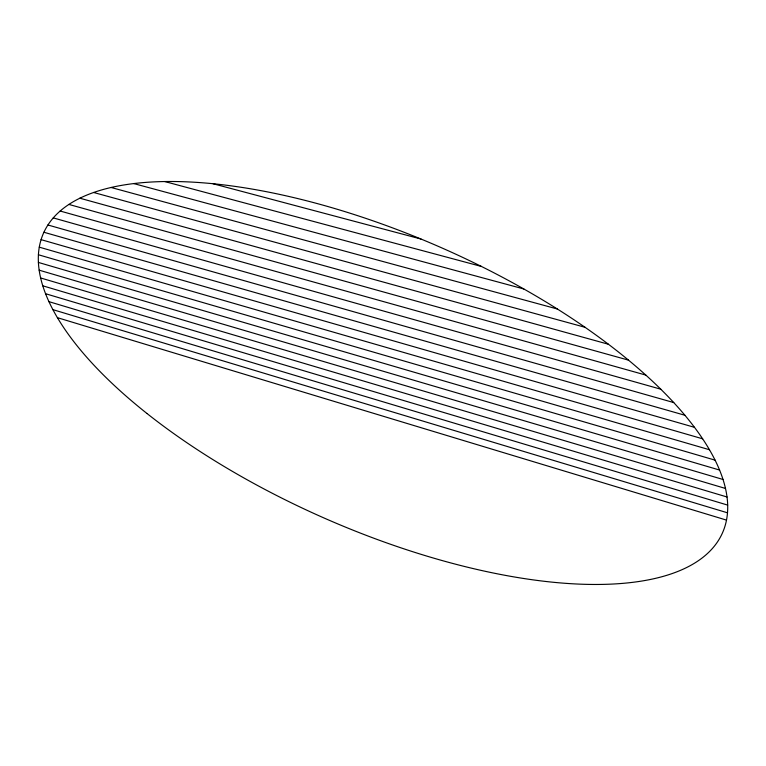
<?xml version="1.0" encoding="UTF-8"?>
<svg xmlns="http://www.w3.org/2000/svg" width="766" height="766" viewBox="0 0 766 766"><rect width="100%" height="100%" fill="white"/><g stroke="black" fill="none" stroke-linecap="round" stroke-linejoin="round"><path stroke-width="1.15" d="M212.977 183.716L421.003 239.03M164.7 181.532L481.421 266.453M133.744 183.562L523.848 288.983M111.08 187.479L557.342 308.995M93.615 192.477L585.023 327.283M79.846 198.203L608.434 344.25M68.883 204.426L628.493 360.135M60.15 211.023L645.805 375.081M53.247 217.898L660.78 389.195M47.904 224.984L673.745 402.571M43.901 232.251L684.919 415.268M41.067 239.643L694.494 427.332M39.267 247.15L702.642 438.813M38.405 254.752L709.469 449.738M38.386 262.432L715.08 460.146M39.152 270.168L719.58 470.056M40.627 277.962L723.027 479.478M42.772 285.814L725.488 488.459M45.558 293.713L727.03 496.99M48.938 301.651L727.681 505.1M52.883 309.636L727.499 512.808M57.393 317.66L726.503 520.104M146.938 413.458A371.098 147.331 23.8 0 0 718.575 540.222A371.098 147.331 23.8 0 0 283.497 195.253A371.098 147.331 23.8 0 0 146.938 413.458"/></g></svg>
